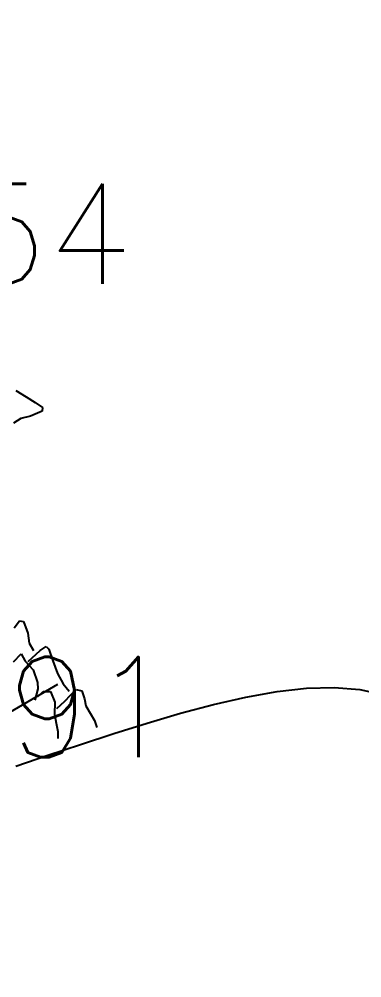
# Model space of a CAD drawing. Header units: millimetres. Extents: x 524954 to 526204, y 9523489 to 9524010.
# Drawn here: x 525438.37 to 525441.79, y 9523713.77 to 9523723.34 of the extents above; entities that cross this region are included whole.
import ezdxf

# ---------------------------------------------------------------- set-up
doc = ezdxf.new("R2010")
doc.units = ezdxf.units.MM
doc.header["$PDMODE"] = 32
doc.header["$PDSIZE"] = 0.5
doc.linetypes.add('ACAD_ISO12W100', pattern=[21, 12, -3, 0, -3, 0, -3])
for name, color, linetype in [('Arbre', 34, 'ACAD_ISO12W100'), ('Bord Fleuve', 4, 'ACAD_ISO12W100'), ('CN_02_00', 4, 'Continuous'), ('Route - Bretelle de sortie - Construction', 7, 'Continuous'), ('TopoAlt', 3, 'Continuous'), ('TOPOJIS', 7, 'Continuous')]:
    doc.layers.add(name, color=color, linetype=linetype)
doc.styles.add('Cotation', font='arial.ttf')
doc.styles.add('Simplex 1.0', font='Simplex.shx', dxfattribs={"width": 0.99, "height": 1})
doc.dimstyles.new('BRAZZAVILLE', dxfattribs={"dimtxt": 0.15, "dimasz": 0.2, "dimexe": 0.5, "dimexo": 0.5, "dimgap": 0.5, "dimtad": 0, "dimzin": 0, "dimdsep": 46, "dimtxsty": 'Cotation', "dimsah": 1, "dimcen": 0.1, "dimse1": 1, "dimse2": 1, "dimclrd": 1, "dimclre": 256, "dimclrt": 1, "dimaunit": 2, "dimazin": 0, "dimtfac": 1, "dimtdec": 4, "dimtofl": 0, "dimtmove": 0, "dimatfit": 1, "dimfxl": 1, "dimtolj": 1, "dimtzin": 0, "dimlwd": 0, "dimlwe": 0, "dimarcsym": 0})

# ---------------------------------------------------------------- blocks, each defined once
blk = doc.blocks.new('TCPOINT M')
at = {"color": 0}
blk.add_point((0, 0), dxfattribs=at)
at = {"layer": 'TopoAlt', "style": 'Simplex 1.0', "width": 0.99}
blk.add_attdef('ALT', (0.15, 0.15), '', height=1, dxfattribs=at)
blk = doc.blocks.new('v088')
at = {"color": 3, "linetype": 'Continuous'}
for p, q in [((2.7005, 8.7027), (2.8047, 8.6399)), ((2.8047, 8.6399), (2.8931, 8.5838)), ((2.8931, 8.5838), (2.9656, 8.5345)), ((2.9656, 8.5345), (2.9641, 8.4958)), ((2.749, 8.4244), (2.6787, 8.3776)), ((2.8478, 8.4461), (2.749, 8.4244)), ((2.9641, 8.4958), (2.8478, 8.4461)), ((2.6849, 6.3343), (2.7388, 6.4036)), ((2.7388, 6.4036), (2.7772, 6.3997)), ((2.7772, 6.3997), (2.8196, 6.2805)), ((2.8196, 6.2805), (2.8349, 6.1805)), ((2.8349, 6.1805), (2.8773, 6.1074)), ((2.9427, 6.1074), (3.0042, 6.1497)), ((3.0042, 6.1497), (3.0311, 6.1228)), ((3.0311, 6.1228), (3.0696, 6.0074)), ((2.6772, 5.9958), (2.7542, 6.0766)), ((2.7542, 6.0766), (2.7926, 6.0035)), ((2.8234, 5.9997), (2.9427, 6.1074)), ((2.7926, 6.0035), (2.8734, 5.9151)), ((3.0696, 6.0074), (3.1158, 5.8804)), ((2.8734, 5.9151), (2.9157, 5.7881)), ((3.1158, 5.8804), (3.1734, 5.7766)), ((2.9157, 5.7881), (2.9196, 5.7266)), ((3.1734, 5.7766), (3.2311, 5.7035)), ((2.9196, 5.7266), (2.8888, 5.615)), ((2.9196, 5.6496), (2.9734, 5.6996)), ((2.9734, 5.6996), (3.0465, 5.6996)), ((3.0465, 5.6996), (3.0888, 5.5919)), ((3.1888, 5.6035), (3.2465, 5.665)), ((3.2465, 5.665), (3.3042, 5.7189)), ((3.3042, 5.7189), (3.3581, 5.7073)), ((3.3581, 5.7073), (3.385, 5.6266)), ((3.0888, 5.5919), (3.085, 5.4727)), ((3.1081, 5.5304), (3.1888, 5.6035)), ((3.385, 5.6266), (3.4004, 5.5573)), ((3.4004, 5.5573), (3.485, 5.4112)), ((3.085, 5.4727), (3.1042, 5.3842)), ((3.1042, 5.3842), (3.1196, 5.2996)), ((3.485, 5.4112), (3.5081, 5.3419)), ((3.1196, 5.2996), (3.1196, 5.2304))]:
    blk.add_line(p, q, dxfattribs=at)
at = {"linetype": 'Continuous'}
blk.add_line((2.6462, 5.4963), (3.1193, 5.7735), dxfattribs=at)
blk = doc.blocks.new('*D61')
at = {"layer": 'Defpoints', "color": 0, "transparency": 16777216}
for p in [(525446.5789, 9523699.6918), (525365.7433, 9523685.9106), (525427.473, 9523657.7743)]:
    blk.add_point(p, dxfattribs=at)
at = {"layer": 'Route - Bretelle de sortie - Construction', "color": 1, "lineweight": 0, "transparency": 16777216}
for p, q in [((525365.9507, 9523686.3656), (525385.0566, 9523728.283)), ((525387.579, 9523726.5838), (525399.8001, 9523721.0135)), ((525443.8491, 9523700.936), (525431.628, 9523706.5064)), ((525427.6803, 9523658.2293), (525446.7862, 9523700.1467))]:
    blk.add_line(p, q, dxfattribs=at)
at = {"layer": 'Route - Bretelle de sortie - Construction', "color": 1, "transparency": 16777216}
for points in [[(525387.7864, 9523727.0388), (525387.3716, 9523726.1289), (525384.8492, 9523727.8281)], [(525444.0564, 9523701.391), (525443.6417, 9523700.4811), (525446.5789, 9523699.6918)]]:
    blk.add_solid(points, dxfattribs=at)
at = {"layer": 'Route - Bretelle de sortie - Construction', "color": 1, "transparency": 16777216, "insert": (525415.714, 9523713.7599), "char_height": 3, "attachment_point": 5, "rotation": 335.49657, "style": 'Cotation'}
blk.add_mtext("\\A1;Zone d'acélération\\P70.00 m", dxfattribs=at)

msp = doc.modelspace()

# ---------------------------------------------------------------- hatches: boundary and pattern name
at = {"layer": 'Bord Fleuve', "ltscale": 0.5}
h = msp.add_hatch(dxfattribs=at)
h.set_pattern_fill('ANSI33', color=135, scale=2, angle=15, style=0)
edge = h.paths.add_edge_path()
edge.add_line((525439.3507, 9523820.3804), (525429.4285, 9523796.0204))
edge.add_line((525429.4285, 9523796.0204), (525428.8842, 9523788.1014))
edge.add_line((525428.8842, 9523788.1014), (525428.3528, 9523783.6129))
edge.add_line((525428.3528, 9523783.6129), (525432.3447, 9523771.0442))
edge.add_line((525432.3447, 9523771.0442), (525425.1553, 9523761.3956))
edge.add_line((525425.1553, 9523761.3956), (525425.603, 9523757.8565))
edge.add_line((525425.603, 9523757.8565), (525425.3921, 9523752.7675))
edge.add_line((525425.3921, 9523752.7675), (525425.5312, 9523737.2692))
edge.add_line((525425.5312, 9523737.2692), (525420.1733, 9523734.2416))
edge.add_line((525420.1733, 9523734.2416), (525409.2311, 9523730.8373))
edge.add_line((525409.2311, 9523730.8373), (525403.1497, 9523725.2617))
edge.add_line((525403.1497, 9523725.2617), (525399.3115, 9523719.2787))
edge.add_line((525399.3115, 9523719.2787), (525398.4707, 9523717.2039))
edge.add_line((525398.4707, 9523717.2039), (525387.3234, 9523716.7674))
edge.add_line((525387.3234, 9523716.7674), (525379.7428, 9523715.4168))
edge.add_line((525439.3507, 9523820.3804), (525412.0291, 9523831.392))
edge.add_line((525412.0291, 9523831.392), (525397.6744, 9523844.8293))
edge.add_line((525397.6744, 9523844.8293), (525370.0416, 9523852.8917))
edge.add_line((525370.0416, 9523852.8917), (525354.138, 9523871.2241))
edge.add_line((525335.0465, 9523740.9341), (525335.464, 9523745.7879))
edge.add_line((525335.464, 9523745.7879), (525334.8238, 9523749.4829))
edge.add_line((525334.8238, 9523749.4829), (525332.9783, 9523755.8789))
edge.add_line((525332.9783, 9523755.8789), (525332.0897, 9523761.9372))
edge.add_line((525332.0897, 9523761.9372), (525333.4824, 9523768.6592))
edge.add_line((525333.4824, 9523768.6592), (525335.7546, 9523783.4262))
edge.add_line((525335.7546, 9523783.4262), (525345.5673, 9523814.1674))
edge.add_line((525345.5673, 9523814.1674), (525355.2016, 9523841.7229))
edge.add_line((525355.2016, 9523841.7229), (525358.1589, 9523858.2542))
edge.add_line((525358.1589, 9523858.2542), (525357.8909, 9523860.4348))
edge.add_line((525357.8909, 9523860.4348), (525354.138, 9523871.2241))
edge.add_line((525335.0725, 9523740.9319), (525368.6438, 9523722.0724))
edge.add_line((525368.6438, 9523722.0724), (525369.7487, 9523720.9808))
edge.add_line((525369.7487, 9523720.9808), (525379.7428, 9523715.4168))

# ---------------------------------------------------------------- linework, layer by layer
at = {"layer": 'CN_02_00', "elevation": 274, "flags": 128}
msp.add_lwpolyline([(525438.3424, 9523715.8879), (525438.6611, 9523715.9949), (525438.9867, 9523716.1034), (525439.3176, 9523716.2111), (525439.6516, 9523716.3157), (525439.9854, 9523716.4135), (525440.3151, 9523716.501), (525440.6371, 9523716.5743), (525440.9476, 9523716.6298), (525441.2428, 9523716.6637), (525441.519, 9523716.6723), (525441.7723, 9523716.6519), (525442, 9523716.6005)], dxfattribs=at)

# ---------------------------------------------------------------- block references
at = {"layer": 'Arbre'}
msp.add_blockref('v088', (525435.6407, 9523710.9312), dxfattribs=at)
at = {"layer": 'TOPOJIS'}
ref = msp.add_blockref('TCPOINT M', (525434.7867, 9523720.6465, 273.54), dxfattribs=at)
ref.add_attrib('ALT', '273.54', (525434.8367, 9523720.6965, 273.54), dxfattribs={"layer": 'TopoAlt', "height": 1, "style": 'Simplex 1.0', "width": 0.99})
ref = msp.add_blockref('TCPOINT M', (525435.2293, 9523715.9265, 273.91), dxfattribs=at)
ref.add_attrib('ALT', '273.91', (525435.2793, 9523715.9765, 273.91), dxfattribs={"layer": 'TopoAlt', "height": 1, "style": 'Simplex 1.0', "width": 0.99})

# ---------------------------------------------------------------- dimensions: what is measured, and where the dimension line sits
at = {"layer": 'Route - Bretelle de sortie - Construction'}
dim = msp.add_aligned_dim(p1=(525365.7433, 9523685.9106), p2=(525427.473, 9523657.7743), distance=46.0663, text="Zone d'acélération\\P70.00 m", dimstyle='BRAZZAVILLE', override={"dimtxt": 3, "dimasz": 3, "dimse1": 0, "dimse2": 0, "dimclre": 1}, dxfattribs=at)
dim.commit()
dim.dimension.update_dxf_attribs({"geometry": '*D61', "text_midpoint": (525415.714, 9523713.7599)})

doc.saveas('drawing.dxf')
